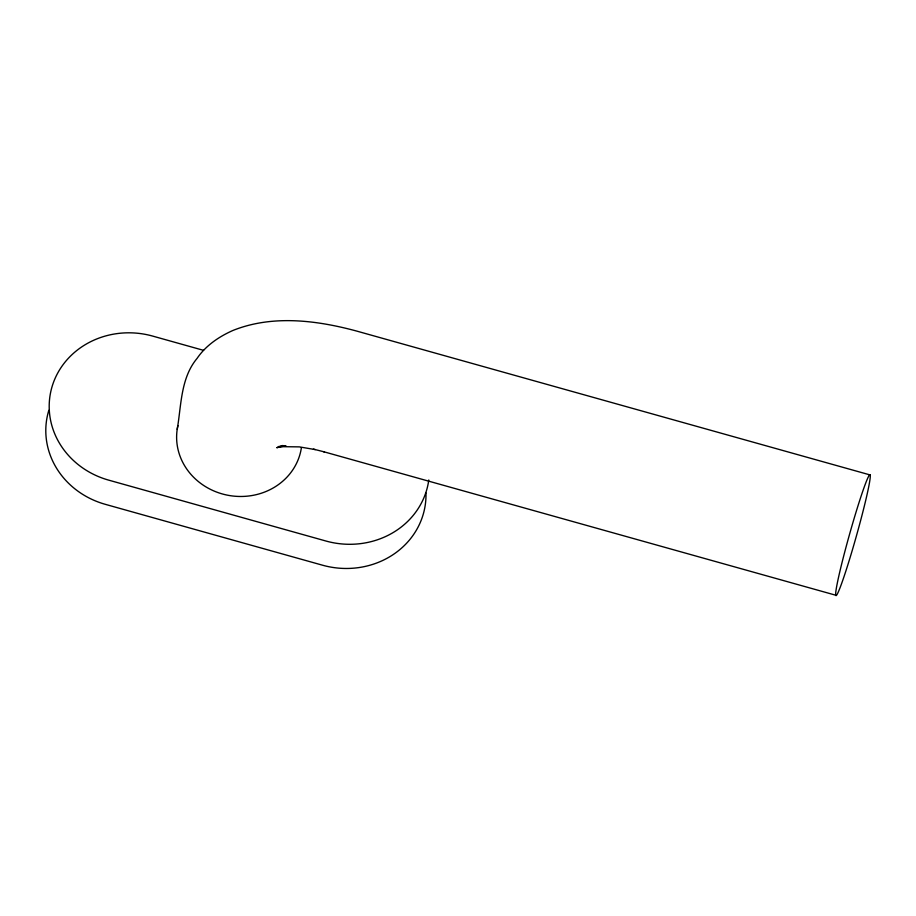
<?xml version="1.0" encoding="UTF-8"?>
<svg xmlns="http://www.w3.org/2000/svg" width="916" height="916" viewBox="0 0 916 916"><rect width="100%" height="100%" fill="white"/><g stroke="black" fill="none" stroke-linecap="round" stroke-linejoin="round"><path stroke-width="1.37" d="M177.212 429.329C181.345 405.41 180.601 378.022 197.123 358.339C205.745 345.607 219.004 336.619 232.904 330.47C272.35 314.646 316.593 320.234 356.576 331.042L870.12 474.946A62.769 3.527 -74.3 0 1 846.063 570.428A62.769 3.527 -74.3 0 1 842.697 559.894A62.769 3.527 -74.3 0 1 870.12 474.946M282.815 445.485L276.758 447.718L285.872 445.668L278.361 446.63L299.337 446.882L315.287 449.596M313.409 449.126L324.367 451.897M203.57 350.347L152.697 336.092A81.604 75.169 8 0 0 52.223 386.128A81.604 75.169 8 0 0 108.661 480.133L325.901 541.013A81.604 75.169 8 0 0 428.78 479.984M323.451 451.668L835.793 595.228M301.387 447.775A62.769 57.822 8 0 1 228.691 495.407A62.769 57.822 8 0 1 177.899 425.608M48.823 410.322A81.604 75.169 8 0 0 105.26 504.315L322.501 565.195A81.604 75.169 8 0 0 425.974 492.98"/></g></svg>
